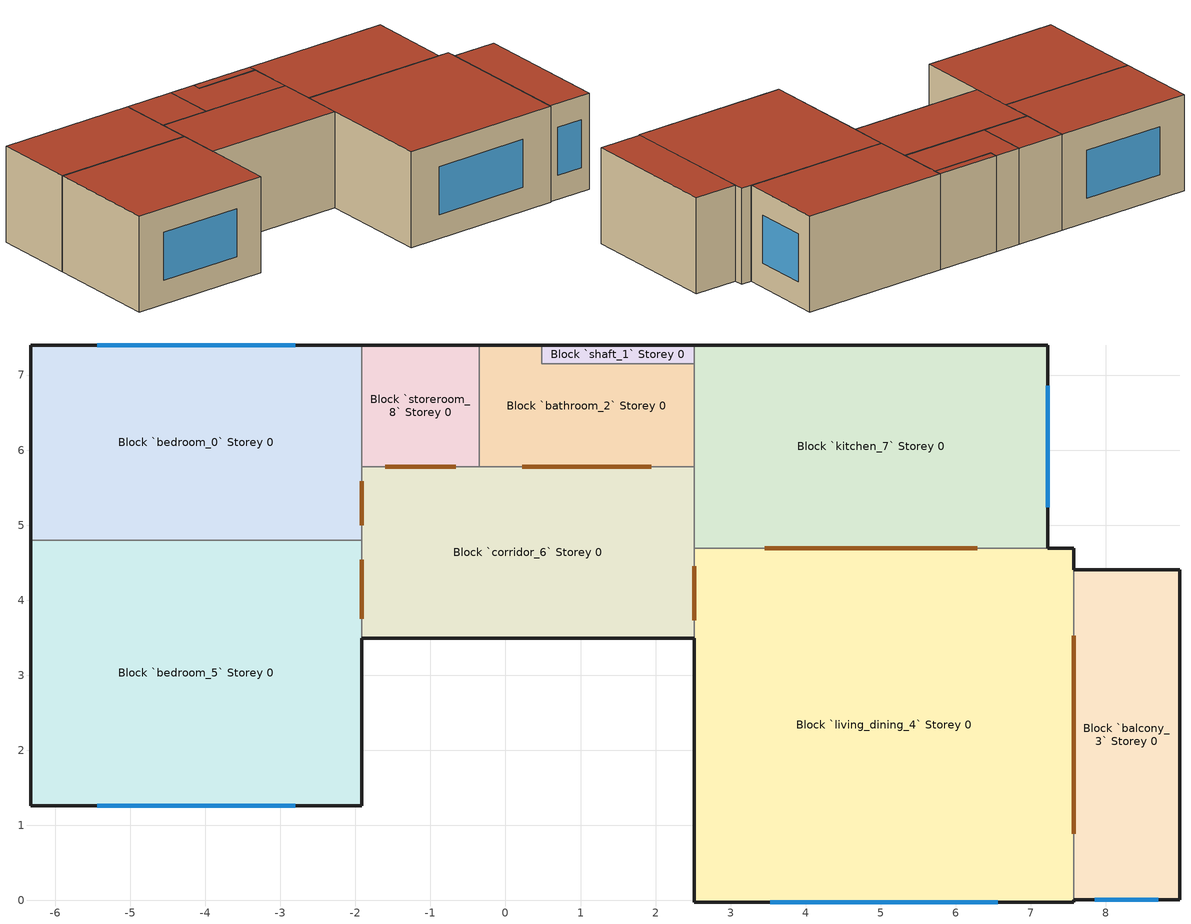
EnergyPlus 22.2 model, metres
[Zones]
Block `balcony_3` Storey 0
 floor ground (Medium Floor): 8.98,4.41 8.98,0.01 7.57,0.01 7.57,4.41 z0
 wall outside (Medium Exterior Wall): 7.57,0.01 8.98,0.01 8.98,4.41 7.57,4.41 z0:3
 wall to Block `living_dining_4` Storey 0 (Medium Partitions): 7.57,4.41 7.57,0.01 z0:3
 window (Sgl Clr 6mm): 7.85,0.01 8.7,0.01 z0.75:2.25
 door inside (Medium Furnishings): 7.57,3.53 7.57,0.89 z0:2.1
 roof outside (Medium Roof/Ceiling): 8.98,0.01 8.98,4.41 7.57,4.41 7.57,0.01 z3
Block `kitchen_7` Storey 0
 floor ground (Medium Floor): 7.23,7.4 7.23,4.7 2.52,4.7 2.52,7.4 z0
 wall outside (Medium Exterior Wall): 7.23,4.7 7.23,7.4 2.52,7.4 z0:3
 wall to Block `living_dining_4` Storey 0 (Medium Partitions): 2.51,4.7 7.23,4.7 z0:3
 wall to Block `shaft_1` Storey 0 (Medium Partitions): 2.52,7.4 2.52,7.15 z0:3
 wall to Block `bathroom_2` Storey 0 (Medium Partitions): 2.52,7.15 2.52,5.78 z0:3
 wall to Block `corridor_6` Storey 0 (Medium Partitions): 2.52,5.78 2.52,4.69 z0:3
 window (Sgl Clr 6mm): 7.23,5.24 7.23,6.86 z0.75:2.25
 door inside (Medium Furnishings): 3.46,4.7 6.29,4.7 z0:2.1
 roof outside (Medium Roof/Ceiling): 7.23,4.7 7.23,7.4 2.52,7.4 2.52,4.7 z3
Block `bedroom_0` Storey 0
 floor ground (Medium Floor): -1.92,7.4 -1.92,4.8 -6.32,4.8 -6.32,7.4 z0
 wall outside (Medium Exterior Wall): -1.92,7.4 -6.32,7.4 -6.32,4.8 z0:3
 wall to Block `bedroom_5` Storey 0 (Medium Partitions): -6.32,4.8 -1.92,4.8 z0:3
 wall to Block `storeroom_8` Storey 0 (Medium Partitions): -1.92,5.78 -1.92,7.4 z0:3
 wall to Block `corridor_6` Storey 0 (Medium Partitions): -1.92,4.8 -1.92,5.78 z0:3
 window (Sgl Clr 6mm): -2.8,7.4 -5.44,7.4 z0.75:2.25
 door inside (Medium Furnishings): -1.92,5 -1.92,5.58 z0:2.1
 roof outside (Medium Roof/Ceiling): -1.92,4.8 -1.92,7.4 -6.32,7.4 -6.32,4.8 z3
Block `storeroom_8` Storey 0
 floor ground (Medium Floor): -0.35,7.4 -0.35,5.78 -1.92,5.78 -1.92,7.4 z0
 wall outside (Medium Exterior Wall): -0.35,7.4 -1.92,7.4 z0:3
 wall to Block `corridor_6` Storey 0 (Medium Partitions): -1.92,5.78 -0.35,5.78 z0:3
 wall to Block `bathroom_2` Storey 0 (Medium Partitions): -0.35,5.78 -0.35,7.4 z0:3
 door inside (Medium Furnishings): -1.6,5.78 -0.66,5.78 z0:2.1
 roof outside (Medium Roof/Ceiling): -0.35,5.78 -0.35,7.4 -1.92,7.4 -1.92,5.78 z3
Block `shaft_1` Storey 0
 floor ground (Medium Floor): 2.52,7.4 2.52,7.15 0.48,7.15 0.48,7.4 z0
 wall outside (Medium Exterior Wall): 2.52,7.4 0.48,7.4 z0:3
 wall to Block `bathroom_2` Storey 0 (Medium Partitions): 0.48,7.4 0.48,7.15 2.51,7.15 z0:3
 roof outside (Medium Roof/Ceiling): 2.52,7.15 2.52,7.4 0.48,7.4 0.48,7.15 z3
Block `living_dining_4` Storey 0
 floor ground (Medium Floor): 7.57,4.7 7.57,-0.02 2.52,-0.02 2.52,4.7 z0
 wall outside (Medium Exterior Wall): 7.57,4.41 7.57,4.69 / 7.57,4.7 7.23,4.7 / 2.52,3.49 2.52,-0.02 7.57,-0.02 7.57,0.01 z0:3
 wall to Block `corridor_6` Storey 0 (Medium Partitions): 2.52,4.69 2.52,3.49 z0:3
 window (Sgl Clr 6mm): 3.53,-0.02 6.56,-0.02 z0.75:2.25
 door inside (Medium Furnishings): 2.52,4.45 2.52,3.73 z0:2.1
 roof outside (Medium Roof/Ceiling): 7.57,-0.02 7.57,4.7 2.52,4.7 2.52,-0.02 z3
Block `bedroom_5` Storey 0
 floor ground (Medium Floor): -1.92,4.8 -1.92,1.26 -6.32,1.26 -6.32,4.8 z0
 wall outside (Medium Exterior Wall): -6.32,4.8 -6.32,1.26 -1.92,1.26 -1.92,3.49 z0:3
 wall to Block `corridor_6` Storey 0 (Medium Partitions): -1.92,3.49 -1.92,4.8 z0:3
 window (Sgl Clr 6mm): -5.44,1.26 -2.8,1.26 z0.75:2.25
 door inside (Medium Furnishings): -1.92,3.75 -1.92,4.54 z0:2.1
 roof outside (Medium Roof/Ceiling): -1.92,1.26 -1.92,4.8 -6.32,4.8 -6.32,1.26 z3
Block `corridor_6` Storey 0
 floor ground (Medium Floor): 2.52,5.78 2.52,3.49 -1.92,3.49 -1.92,5.78 z0
 wall outside (Medium Exterior Wall): -1.92,3.49 2.52,3.49 z0:3
 wall to Block `bathroom_2` Storey 0 (Medium Partitions): 2.51,5.78 -0.35,5.78 z0:3
 door inside (Medium Furnishings): 1.94,5.78 0.22,5.78 z0:2.1
 roof outside (Medium Roof/Ceiling): 2.52,3.49 2.52,5.78 -1.92,5.78 -1.92,3.49 z3
Block `bathroom_2` Storey 0
 floor ground (Medium Floor): 2.52,7.15 2.52,5.78 -0.35,5.78 -0.35,7.4 0.48,7.4 0.48,7.15 z0
 wall outside (Medium Exterior Wall): 0.48,7.4 -0.35,7.4 z0:3
 roof outside (Medium Roof/Ceiling): 2.52,5.78 2.52,7.15 0.48,7.15 0.48,7.4 -0.35,7.4 -0.35,5.78 z3
[BUILDING]
North Axis=0; Terrain=Suburbs; Loads Convergence Tolerance Value=0.04; Temperature Convergence Tolerance Value=0.4; Solar Distribution=FullInteriorAndExterior; Maximum Number of Warmup Days=25; Minimum Number of Warmup Days=6
[SITE:LOCATION]
San Francisco Intl Ap: Latitude=37.62; Longitude=-8; Time Zone=2; Elevation=0
[MATERIAL] Thermal Absorptance=0.9; Solar Absorptance=0.7; Visible Absorptance=0.7
Name | Roughness | Thickness | Conductivity | Density | Specific Heat
F16 Acoustic tile | MediumSmooth | 0.0191 | 0.06 | 368 | 590
G01a 19mm gypsum board | MediumSmooth | 0.019 | 0.16 | 800 | 1090
G05 25mm wood | MediumSmooth | 0.0254 | 0.15 | 608 | 1630
I02 50mm insulation board | MediumRough | 0.0508 | 0.03 | 43 | 1210
M01 100mm brick | MediumRough | 0.1016 | 0.89 | 1920 | 790
M14a 100mm heavyweight concrete | MediumRough | 0.1016 | 1.95 | 2240 | 900
[MATERIAL:AIRGAP]
Name | Thermal Resistance
F04 Wall air space resistance | 0.15
F05 Ceiling air space resistance | 0.18
[WINDOWMATERIAL:GLAZING]
CLEAR 6MM: Optical Data Type=SpectralAverage; Thickness=0.006; Solar Transmittance at Normal Incidence=0.775; Front Side Solar Reflectance at Normal Incidence=0.071; Back Side Solar Reflectance at Normal Incidence=0.071; Visible Transmittance at Normal Incidence=0.881; Front Side Visible Reflectance at Normal Incidence=0.08; Back Side Visible Reflectance at Normal Incidence=0.08; Infrared Transmittance at Normal Incidence=0; Front Side Infrared Hemispherical Emissivity=0.84; Back Side Infrared Hemispherical Emissivity=0.84; Conductivity=0.9; Dirt Correction Factor for Solar and Visible Transmittance=1; Solar Diffusing=No; Youngs modulus=72000000000; Poissons ratio=0.22
[CONSTRUCTION]
Medium Exterior Wall: M01 100mm brick, I02 50mm insulation board, F04 Wall air space resistance, G01a 19mm gypsum board
Medium Roof/Ceiling: M14a 100mm heavyweight concrete, F05 Ceiling air space resistance, F16 Acoustic tile
Medium Partitions: G01a 19mm gypsum board, F04 Wall air space resistance, G01a 19mm gypsum board
Medium Floor: F16 Acoustic tile, F05 Ceiling air space resistance, M14a 100mm heavyweight concrete
Medium Furnishings: G05 25mm wood
Sgl Clr 6mm: CLEAR 6MM
[ZONE] Type=1; Multiplier=1; Ceiling Height=autocalculate; Volume=autocalculate; Floor Area=autocalculate; Part of Total Floor Area=Yes
Block `balcony_3` Storey 0; Block `kitchen_7` Storey 0; Block `bedroom_0` Storey 0; Block `storeroom_8` Storey 0; Block `shaft_1` Storey 0; Block `living_dining_4` Storey 0; Block `bedroom_5` Storey 0; Block `corridor_6` Storey 0; Block `bathroom_2` Storey 0
[AIRFLOWNETWORK:SIMULATIONCONTROL]
Default: AirflowNetwork Control=MultizoneWithoutDistribution; Wind Pressure Coefficient Type=Input; Height Selection for Local Wind Pressure Calculation=OpeningHeight; Building Type=LowRise; Maximum Number of Iterations=500; Initialization Type=ZeroNodePressures; Relative Airflow Convergence Tolerance=0.0001; Absolute Airflow Convergence Tolerance=1e-06; Convergence Acceleration Limit=-0.5; Azimuth Angle of Long Axis of Building=0; Ratio of Building Width Along Short Axis to Width Along Long Axis=1; Height Dependence of External Node Temperature=No; Solver=SkylineLU; Allow Unsupported Zone Equipment=No; Do Distribution Duct Sizing Calculation=No
[AIRFLOWNETWORK:MULTIZONE:ZONE] Ventilation Control Mode=Constant; Minimum Venting Open Factor=0; Indoor and Outdoor Temperature Difference Lower Limit For Maximum Venting Open Factor=0; Indoor and Outdoor Temperature Difference Upper Limit for Minimum Venting Open Factor=100; Indoor and Outdoor Enthalpy Difference Lower Limit For Maximum Venting Open Factor=0; Indoor and Outdoor Enthalpy Difference Upper Limit for Minimum Venting Open Factor=300000; Single Sided Wind Pressure Coefficient Algorithm=Standard; Facade Width=10
Block `balcony_3` Storey 0; Block `kitchen_7` Storey 0; Block `bedroom_0` Storey 0; Block `living_dining_4` Storey 0; Block `bedroom_5` Storey 0; Block `corridor_6` Storey 0
[AIRFLOWNETWORK:MULTIZONE:SURFACE] WindowDoor Opening Factor or Crack Factor=1; Ventilation Control Mode=Constant; Minimum Venting Open Factor=0; Indoor and Outdoor Temperature Difference Lower Limit For Maximum Venting Open Factor=0; Indoor and Outdoor Temperature Difference Upper Limit for Minimum Venting Open Factor=100; Indoor and Outdoor Enthalpy Difference Lower Limit For Maximum Venting Open Factor=0; Indoor and Outdoor Enthalpy Difference Upper Limit for Minimum Venting Open Factor=300000; Equivalent Rectangle Method=PolygonHeight; Equivalent Rectangle Aspect Ratio=1
Name | Leakage Component
Window__Block `balcony_3` Storey 0 Wall 0001 | SimpleOpening__Window__Block `balcony_3` Storey 0 Wall 0001
Door__Block `balcony_3` Storey 0 Wall 0004_1 | SimpleOpening__Door__Block `balcony_3` Storey 0 Wall 0004_1
Window__Block `kitchen_7` Storey 0 Wall 0002 | SimpleOpening__Window__Block `kitchen_7` Storey 0 Wall 0002
Door__Block `kitchen_7` Storey 0 Wall 0001_1 | SimpleOpening__Door__Block `kitchen_7` Storey 0 Wall 0001_1
Window__Block `bedroom_0` Storey 0 Wall 0003 | SimpleOpening__Window__Block `bedroom_0` Storey 0 Wall 0003
Door__Block `bedroom_0` Storey 0 Wall 0002_2 | SimpleOpening__Door__Block `bedroom_0` Storey 0 Wall 0002_2
Window__Block `living_dining_4` Storey 0 Wall 0001 | SimpleOpening__Window__Block `living_dining_4` Storey 0 Wall 0001
Door__Block `living_dining_4` Storey 0 Wall 0002_1 | SimpleOpening__Door__Block `living_dining_4` Storey 0 Wall 0002_1
Door__Block `living_dining_4` Storey 0 Wall 0003_1 | SimpleOpening__Door__Block `living_dining_4` Storey 0 Wall 0003_1
Door__Block `living_dining_4` Storey 0 Wall 0004_1 | SimpleOpening__Door__Block `living_dining_4` Storey 0 Wall 0004_1
Window__Block `bedroom_5` Storey 0 Wall 0001 | SimpleOpening__Window__Block `bedroom_5` Storey 0 Wall 0001
Door__Block `bedroom_5` Storey 0 Wall 0002_1 | SimpleOpening__Door__Block `bedroom_5` Storey 0 Wall 0002_1
Door__Block `corridor_6` Storey 0 Wall 0002_2 | SimpleOpening__Door__Block `corridor_6` Storey 0 Wall 0002_2
Door__Block `corridor_6` Storey 0 Wall 0004_1 | SimpleOpening__Door__Block `corridor_6` Storey 0 Wall 0004_1
Door__Block `corridor_6` Storey 0 Wall 0004_2 | SimpleOpening__Door__Block `corridor_6` Storey 0 Wall 0004_2
[AIRFLOWNETWORK:MULTIZONE:COMPONENT:SIMPLEOPENING] Air Mass Flow Coefficient When Opening is Closed=0.001; Air Mass Flow Exponent When Opening is Closed=0.65; Minimum Density Difference for TwoWay Flow=0.0001; Discharge Coefficient=1
SimpleOpening__Window__Block `balcony_3` Storey 0 Wall 0001; SimpleOpening__Door__Block `balcony_3` Storey 0 Wall 0004_1; SimpleOpening__Window__Block `kitchen_7` Storey 0 Wall 0002; SimpleOpening__Door__Block `kitchen_7` Storey 0 Wall 0001_1; SimpleOpening__Window__Block `bedroom_0` Storey 0 Wall 0003; SimpleOpening__Door__Block `bedroom_0` Storey 0 Wall 0002_2; SimpleOpening__Window__Block `living_dining_4` Storey 0 Wall 0001; SimpleOpening__Door__Block `living_dining_4` Storey 0 Wall 0002_1; SimpleOpening__Door__Block `living_dining_4` Storey 0 Wall 0003_1; SimpleOpening__Door__Block `living_dining_4` Storey 0 Wall 0004_1; SimpleOpening__Window__Block `bedroom_5` Storey 0 Wall 0001; SimpleOpening__Door__Block `bedroom_5` Storey 0 Wall 0002_1; SimpleOpening__Door__Block `corridor_6` Storey 0 Wall 0002_2; SimpleOpening__Door__Block `corridor_6` Storey 0 Wall 0004_1; SimpleOpening__Door__Block `corridor_6` Storey 0 Wall 0004_2
[AIRFLOWNETWORK:MULTIZONE:EXTERNALNODE] External Node Height=0; Symmetric Wind Pressure Coefficient Curve=No; Wind Angle Type=Absolute
Name | Wind Pressure Coefficient Curve
AFN_External_Node_SOUTH_balcony_3; AFN_External_Node_SOUTH_living_dining_4; AFN_External_Node_SOUTH_bedroom_5 | AFN_Pressure_Coefficient_Values_SOUTH
AFN_External_Node_EAST_kitchen_7 | AFN_Pressure_Coefficient_Values_EAST
AFN_External_Node_NORTH_bedroom_0 | AFN_Pressure_Coefficient_Values_NORTH
[AIRFLOWNETWORK:MULTIZONE:WINDPRESSURECOEFFICIENTARRAY]
AFN_Wind_Directions_0: Wind Direction 1=0; Wind Direction 2=30; Wind Direction 3=60; Wind Direction 4=90; Wind Direction 5=120; Wind Direction 6=150; Wind Direction 7=180; Wind Direction 8=210; Wind Direction 9=240; Wind Direction 10=270; Wind Direction 11=300; Wind Direction 12=330
[AIRFLOWNETWORK:MULTIZONE:WINDPRESSURECOEFFICIENTVALUES] AirflowNetworkMultiZoneWindPressureCoefficientArray=AFN_Wind_Directions_0
Name | Wind Pressure Coefficient Value 1 | Wind Pressure Coefficient Value 2 | Wind Pressure Coefficient Value 3 | Wind Pressure Coefficient Value 4 | Wind Pressure Coefficient Value 5 | Wind Pressure Coefficient Value 6 | Wind Pressure Coefficient Value 7 | Wind Pressure Coefficient Value 8 | Wind Pressure Coefficient Value 9 | Wind Pressure Coefficient Value 10 | Wind Pressure Coefficient Value 11 | Wind Pressure Coefficient Value 12
AFN_Pressure_Coefficient_Values_NORTH | 0.6 | 0.48 | 0.04 | -0.56 | -0.56 | -0.42 | -0.37 | -0.42 | -0.56 | -0.56 | 0.04 | 0.48
AFN_Pressure_Coefficient_Values_SOUTH | -0.37 | -0.42 | -0.56 | -0.56 | 0.04 | 0.48 | 0.6 | 0.48 | 0.04 | -0.56 | -0.56 | -0.42
AFN_Pressure_Coefficient_Values_EAST | -0.56 | 0.04 | 0.48 | 0.6 | 0.48 | 0.04 | -0.56 | -0.56 | -0.42 | -0.37 | -0.42 | -0.56
AFN_Pressure_Coefficient_Values_WEST | -0.56 | -0.56 | -0.42 | -0.37 | -0.42 | -0.56 | -0.56 | 0.04 | 0.48 | 0.6 | 0.48 | 0.04
